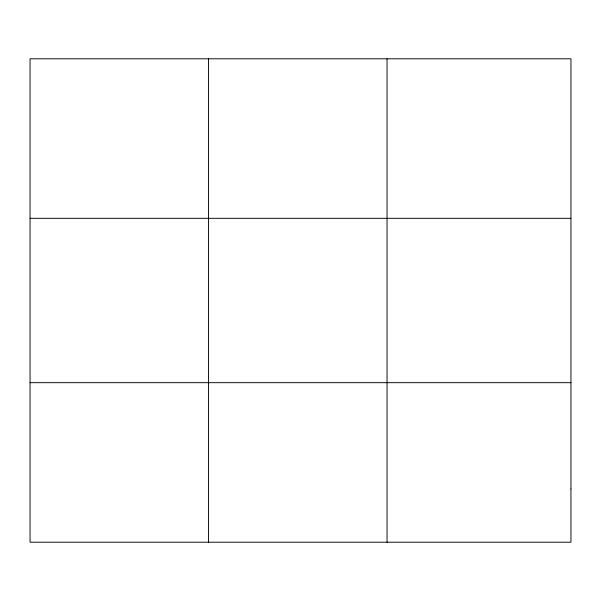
<?xml version="1.0" encoding="UTF-8"?>
<svg xmlns="http://www.w3.org/2000/svg" width="601" height="601" viewBox="0 0 601 601"><rect width="100%" height="100%" fill="white"/><g stroke="black" fill="none" stroke-linecap="round" stroke-linejoin="round"><path stroke-width="0.9" d="M208.547 58.793L208.547 542.207M387.044 58.793L387.044 542.207M30.05 218.321L570.95 218.321M30.05 382.679L570.95 382.679M570.95 489.026L570.95 542.207L30.05 542.207L30.05 58.793L570.95 58.793L570.95 489.026"/></g></svg>
